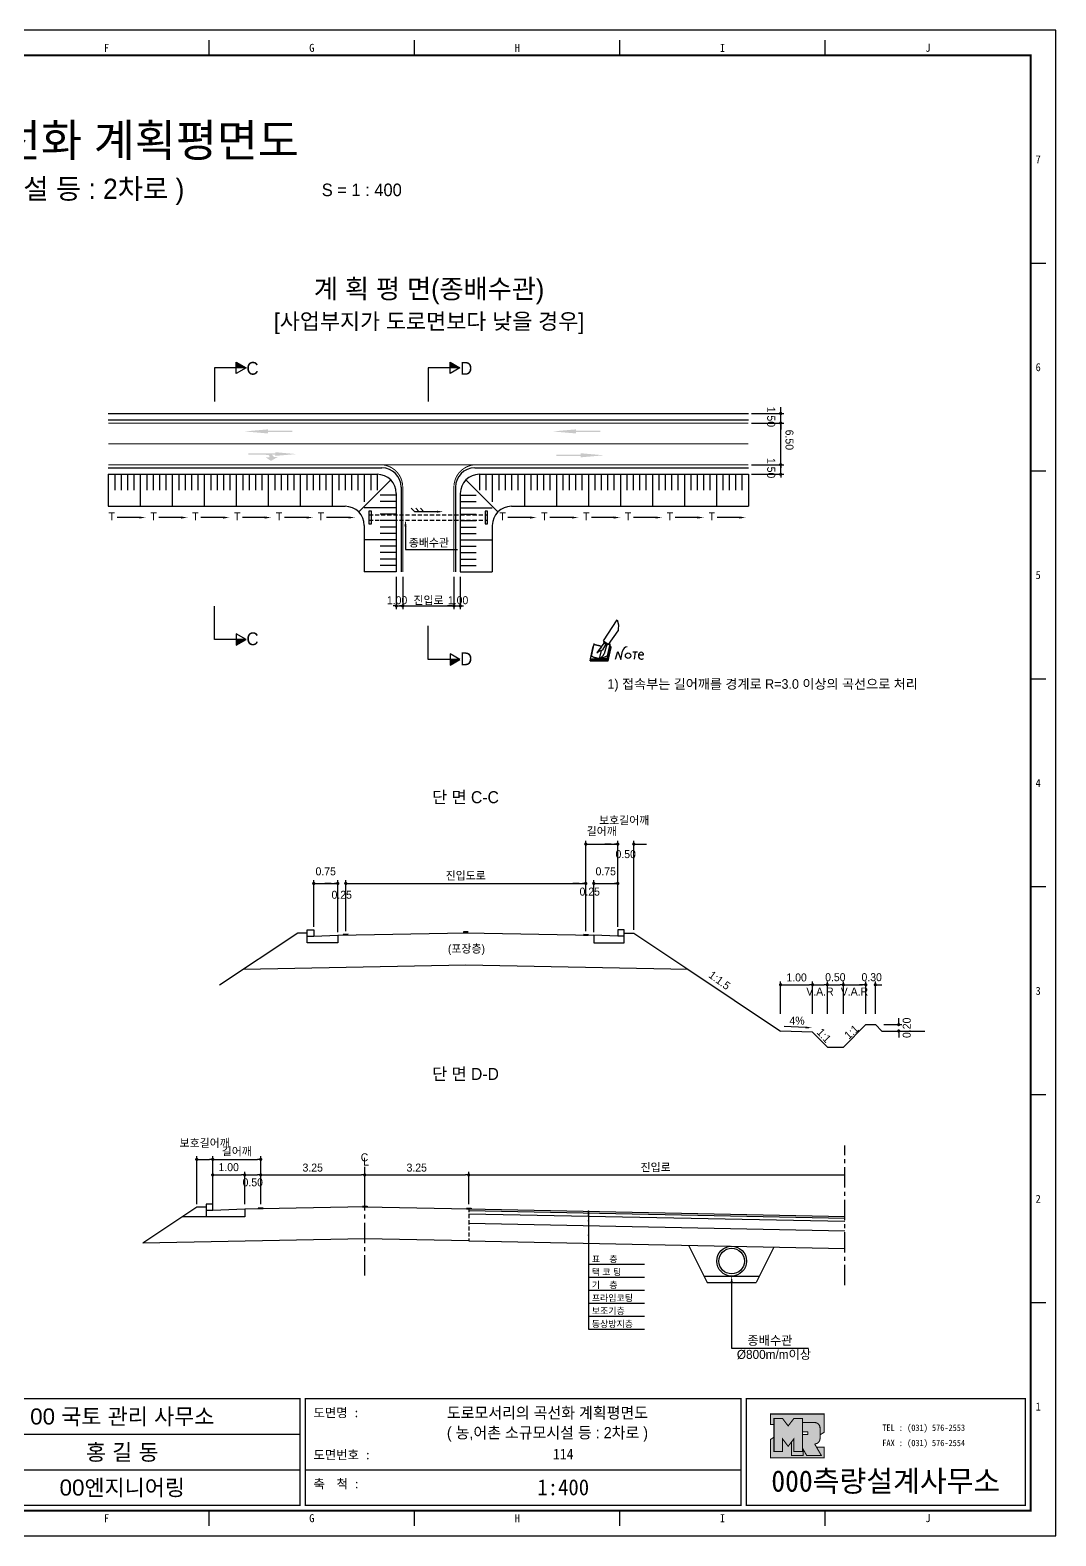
# Model space of a CAD drawing. Header units: millimetres. Extents: x 476 to 809, y -5 to 230.
# Drawn here: x 648.6 to 808.9, y -5.3 to 229.9 of the extents above; entities that cross this region are included whole.
import ezdxf
from ezdxf.enums import TextEntityAlignment as Align

# ---------------------------------------------------------------- set-up
doc = ezdxf.new("R2010")
doc.units = ezdxf.units.MM
doc.linetypes.add('CENTER', pattern=[50.8, 31.75, -6.35, 6.35, -6.35])
doc.linetypes.add('HIDDEN', pattern=[9.525, 6.35, -3.175])
for name, color, linetype in [('CC-GSTR-0004', 4, 'Continuous'), ('CM-LANE-0030', 30, 'Continuous'), ('CZ-DIMT-0002', 7, 'Continuous'), ('CZ-EXST-0002', 1, 'Continuous'), ('CZ-LIN1-0007', 7, 'Continuous'), ('CZ-LIN2-0003', 3, 'Continuous'), ('CZ-LIN3-0005', 5, 'Continuous'), ('CZ-LINE-0001', 7, 'Continuous'), ('CZ-TEXT-BOX0', 7, 'Continuous'), ('TITLE', 7, 'Continuous')]:
    doc.layers.add(name, color=color, linetype=linetype)
doc.styles.add('견고딕', font='arial.ttf')
doc.styles.add('돋움', font='')
doc.styles.add('돋음체', font='')
doc.styles.get('돋움').set_extended_font_data('Dotum')
doc.styles.get('돋음체').set_extended_font_data('DotumChe')

# ---------------------------------------------------------------- blocks, each defined once
blk = doc.blocks.new('note')
for p, q in [((0.85, 3.5), (3.53, 7.57)), ((3.53, 7.57), (3.8, 6.64)), ((3.8, 6.64), (3.69, 5.72)), ((1, 3.1), (0.75, 2.77)), ((0.85, 3.5), (1.8, 2.79)), ((1, 3.4), (0.85, 3.21)), ((0.85, 3.21), (1.52, 2.71)), ((1.8, 2.79), (3.74, 5.46)), ((3.69, 5.72), (3.74, 5.46)), ((-1.24, 2.36), (-1.77, 0)), ((-1.77, 0), (1.77, 0)), ((-1.77, 0), (-1.77, -0.3)), ((-1.53, 0.52), (-1.55, 0.54)), ((-1.01, 2.9), (-1.53, 0.52)), ((-1.48, 0.48), (-1.53, 0.52)), ((-1.43, 0.44), (-1.48, 0.48)), ((-1.38, 0.41), (-1.43, 0.44)), ((-1.33, 0.4), (-1.38, 0.41)), ((-1.27, 0.37), (-1.33, 0.4)), ((-1.22, 0.35), (-1.27, 0.37)), ((-1.13, 2.36), (-1.24, 2.36)), ((-1.17, 0.33), (-1.22, 0.35)), ((-1.12, 0.32), (-1.17, 0.33)), ((-1.02, 0.25), (-1.12, 0.32)), ((-0.97, 0.22), (-1.02, 0.25)), ((-1, 2.9), (-1.01, 2.9)), ((-0.98, 2.85), (-1, 2.9)), ((-0.95, 2.8), (-0.98, 2.85)), ((-0.93, 0.21), (-0.97, 0.22)), ((-0.9, 2.75), (-0.95, 2.8)), ((-0.88, 0.19), (-0.93, 0.21)), ((-0.85, 2.72), (-0.9, 2.75)), ((-0.8, 0.18), (-0.88, 0.19)), ((-0.79, 2.69), (-0.85, 2.72)), ((-0.75, 0.17), (-0.8, 0.18)), ((-0.74, 2.68), (-0.79, 2.69)), ((-0.7, 0.16), (-0.75, 0.17)), ((-0.69, 2.65), (-0.74, 2.68)), ((-0.64, 0.15), (-0.7, 0.16)), ((-0.64, 2.65), (-0.69, 2.65)), ((-0.59, 2.63), (-0.64, 2.65)), ((-0.58, 0.14), (-0.64, 0.15)), ((-0.54, 2.62), (-0.59, 2.63)), ((-0.53, 0.13), (-0.58, 0.14)), ((-0.48, 2.61), (-0.54, 2.62)), ((-0.48, 0.12), (-0.53, 0.13)), ((-0.43, 2.61), (-0.48, 2.61)), ((-0.43, 0.11), (-0.48, 0.12)), ((0.75, 2.77), (-0.46, 1.16)), ((0.37, 2.24), (-0.46, 1.16)), ((-0.46, 1.16), (-0.08, 1.47)), ((-0.38, 2.59), (-0.43, 2.61)), ((-0.38, 0.08), (-0.43, 0.11)), ((-0.33, 2.59), (-0.38, 2.59)), ((-0.29, 0.06), (-0.38, 0.08)), ((-0.27, 2.58), (-0.33, 2.59)), ((-0.23, 0.05), (-0.29, 0.06)), ((-0.22, 2.57), (-0.27, 2.58)), ((-0.16, 0.04), (-0.23, 0.05)), ((-0.17, 2.56), (-0.22, 2.57)), ((-0.12, 2.55), (-0.17, 2.56)), ((-0.11, 0.03), (-0.16, 0.04)), ((-0.07, 2.53), (-0.12, 2.55)), ((-0.04, 0.02), (-0.11, 0.03)), ((-0.08, 1.47), (0.72, 1.75)), ((-0.01, 2.51), (-0.07, 2.53)), ((-0.05, -0.3), (-0.05, 0)), ((0, 0), (-0.04, 0.02)), ((0.04, 2.5), (-0.01, 2.51)), ((0.37, 1.63), (0, 0)), ((0, 0), (1.6, 0.53)), ((0, 0), (1.65, 0.18)), ((0, 0.01), (0.06, 0.04)), ((0, -0.3), (0, 0)), ((0.09, 2.48), (0.04, 2.5)), ((0.05, -0.3), (0.05, 0)), ((0.06, 0.04), (0.11, 0.07)), ((0.14, 2.48), (0.09, 2.48)), ((0.11, 0.07), (0.16, 0.09)), ((0.2, 2.47), (0.14, 2.48)), ((0.16, 0.09), (0.21, 0.12)), ((0.26, 2.43), (0.18, 2.46)), ((0.21, 0.12), (0.27, 0.14)), ((0.34, 2.4), (0.26, 2.43)), ((0.27, 0.14), (0.36, 0.19)), ((0.45, 2.37), (0.34, 2.4)), ((0.36, 0.19), (0.41, 0.22)), ((0.41, 0.22), (0.46, 0.27)), ((0.46, 0.27), (0.51, 0.3)), ((0.51, 0.3), (0.56, 0.34)), ((0.56, 0.34), (0.6, 0.4)), ((0.6, 0.4), (0.64, 0.45)), ((0.64, 0.45), (0.67, 0.51)), ((0.67, 0.51), (0.74, 0.58)), ((0.72, 1.75), (1.16, 2.53)), ((0.74, 0.58), (0.79, 0.63)), ((0.79, 0.63), (0.83, 0.68)), ((0.83, 0.68), (0.86, 0.73)), ((0.86, 0.73), (0.89, 0.79)), ((0.89, 0.84), (0.92, 0.89)), ((0.89, 0.79), (0.89, 0.84)), ((0.92, 0.89), (0.96, 0.95)), ((0.96, 0.95), (1.01, 0.97)), ((1.47, 2.74), (1.01, 0.97)), ((1.16, 2.53), (1.37, 2.82)), ((2.13, 2.84), (1.44, 2.63)), ((1.52, 2.71), (1.66, 2.9)), ((1.6, 0.53), (2.13, 2.84)), ((1.65, 0.18), (2.19, 2.48)), ((1.77, 0), (2.3, 2.36)), ((1.77, -0.3), (2.3, 2.07)), ((1.77, -0.38), (2.3, 1.99)), ((1.77, -0.44), (2.3, 1.93)), ((1.77, 0), (1.77, -0.3)), ((2.19, 2.48), (2.04, 2.47)), ((2.3, 2.36), (2.16, 2.36)), ((2.3, 2.36), (2.3, 2.07)), ((3.21, -0.08), (3.68, 1.4)), ((3.68, 1.4), (4.26, -0.14)), ((4.26, -0.14), (4.56, 1.44)), ((6.55, 1.34), (7.46, 1.34)), ((7.01, 1.34), (6.87, -0.11)), ((7.71, 0.77), (7.71, 0.55)), ((7.71, 0.77), (8.67, 0.77)), ((-1.77, -0.3), (1.77, -0.3)), ((-1.77, -0.43), (-1.77, -0.3)), ((-1.77, -0.37), (1.77, -0.37)), ((-1.77, -0.43), (1.77, -0.43))]:
    blk.add_line(p, q)
for centre, major_axis, start_param, end_param in [((0.4, 2.31), (0.0702, 0.0702), 3.283946, 6.425539), ((5.68, 1.23), (-0.806, 0.806), -0.591174, 0.597824), ((5.66, 0.58), (-0.378, 0.378), 3.926991, 10.210176), ((8.3, 0.49), (0.422, 0.422), 2.265602, 4.634911), ((8.19, 0.77), (-0.342, 0.342), 3.926991, 7.068583)]:
    blk.add_ellipse(centre, major_axis=major_axis, ratio=1, start_param=start_param, end_param=end_param)
blk = doc.blocks.new('_Dot')
at = {"color": 0, "linetype": 'ByBlock', "lineweight": -2}
blk.add_line((-0.5, 0), (-1, 0), dxfattribs=at)
at = {"color": 0, "linetype": 'ByBlock', "const_width": 0.5}
blk.add_lwpolyline([(-0.25, 0, 1), (0.25, 0, 1)], format="xyb", close=True, dxfattribs=at)

msp = doc.modelspace()

# ---------------------------------------------------------------- hatches: boundary and pattern name
at = {"layer": 'CM-LANE-0030'}
for points in [[(716.3, 88.89), (716.3, 89.01), (717.05, 89.01), (717.05, 88.89)], [(701.27, 46.07), (701.27, 46.19), (700.52, 46.19), (700.52, 46.07)]]:
    msp.add_hatch(color=256, dxfattribs=at).paths.add_polyline_path(points)
at = {"layer": 'CZ-LIN1-0007'}
for points in [[(685.77, 167.54), (685.77, 167.33), (689.59, 167.33), (689.59, 167.12), (685.77, 167.11), (685.77, 166.9), (682.12, 167.22)], [(733.9, 167.54), (733.9, 167.33), (737.72, 167.33), (737.72, 167.12), (733.9, 167.11), (733.9, 166.9), (730.25, 167.22)], [(685.81, 163.8, -0.267976), (686.71, 163.2), (687.27, 163.2), (686.24, 162.62), (685.4, 163.19), (686.01, 163.19, 0.504994), (685.74, 163.56), (682.69, 163.58), (682.69, 163.82)], [(686.94, 163.97), (686.94, 163.78), (683.51, 163.78), (683.51, 163.59), (686.94, 163.59), (686.94, 163.4), (690.21, 163.68)], [(734.63, 163.81), (734.63, 163.6), (730.81, 163.6), (730.81, 163.38), (734.63, 163.38), (734.63, 163.17), (738.28, 163.49)], [(697.55, 88.51), (697.55, 88.63), (698.3, 88.65), (698.3, 88.52)], [(735.8, 88.51), (735.8, 88.63), (735.05, 88.65), (735.05, 88.52)], [(684.27, 45.74), (684.27, 45.86), (685.02, 45.88), (685.02, 45.75)], [(717.52, 45.74), (717.52, 45.86), (716.77, 45.88), (716.77, 45.75)]]:
    msp.add_hatch(color=256, dxfattribs=at).paths.add_polyline_path(points)
at = {"layer": 'CZ-LINE-0001'}
for points in [[(680.83, 178.03), (680.83, 177.15), (682.36, 177.15)], [(714.22, 178.03), (714.22, 177.15), (715.75, 177.15)], [(682.36, 134.71), (680.83, 134.71), (680.83, 133.83)], [(715.75, 131.59), (714.22, 131.59), (714.22, 130.71)]]:
    msp.add_hatch(color=256, dxfattribs=at).paths.add_polyline_path(points)
at = {"layer": 'TITLE', "ltscale": 150}
h = msp.add_hatch(color=8, dxfattribs=at)
edge = h.paths.add_edge_path()
edge.add_line((772.66, 13.7), (764.28, 13.7))
edge.add_line((764.28, 13.7), (764.28, 12.06))
edge.add_line((764.28, 12.06), (764.84, 12.06))
edge.add_line((764.84, 12.06), (764.84, 12.99))
edge.add_line((764.84, 12.99), (766.17, 12.99))
edge.add_line((766.17, 12.99), (767.05, 11.84))
edge.add_line((767.05, 11.84), (767.94, 12.99))
edge.add_line((767.94, 12.99), (769.27, 12.99))
edge.add_line((769.27, 12.99), (769.27, 12.36))
edge.add_line((769.27, 12.36), (771.19, 12.36))
edge.add_arc((771.19, 11.52), 0.839, 0, 90, ccw=False)
edge.add_line((772.03, 11.52), (772.03, 10.44))
edge.add_line((772.03, 10.44), (772.66, 10.84))
edge.add_line((772.66, 10.84), (772.66, 13.7))
h.paths.add_polyline_path([(767.59, 9.36), (767.05, 8.66), (766.17, 9.81), (766.17, 7.83), (764.84, 7.83), (764.84, 10.07), (764.28, 9.72), (764.28, 6.87), (772.66, 6.87), (772.66, 8.5), (771.49, 8.5), (772.24, 7.2), (769.96, 7.2), (769.41, 8.16), (769.41, 7.2), (767.59, 7.2)])
msp.add_hatch(color=5, dxfattribs=at).paths.add_polyline_path([(769.27, 12.99), (767.94, 12.99), (767.05, 11.84), (766.17, 12.99), (764.84, 12.99), (764.84, 7.83), (766.17, 7.83), (766.17, 9.81), (767.05, 8.66), (767.94, 9.81), (767.94, 7.83), (769.27, 7.83)])
h = msp.add_hatch(color=161, dxfattribs=at)
edge = h.paths.add_edge_path()
edge.add_arc((771.19, 11.52), 0.839, 360, 450)
edge.add_line((771.19, 12.36), (769.27, 12.36))
edge.add_line((769.27, 12.36), (769.27, 10.9))
edge.add_line((769.27, 10.9), (770.05, 10.9))
edge.add_arc((770.05, 10.81), 0.0887, 0, 90, ccw=False)
edge.add_line((770.14, 10.81), (770.14, 10.57))
edge.add_arc((770.05, 10.57), 0.0887, 270, 360, ccw=False)
edge.add_line((770.05, 10.48), (769.27, 10.48))
edge.add_line((769.27, 10.48), (769.27, 7.83))
edge.add_line((769.27, 7.83), (767.94, 7.83))
edge.add_line((767.94, 7.83), (767.94, 9.81))
edge.add_line((767.94, 9.81), (767.59, 9.36))
edge.add_line((767.59, 9.36), (767.59, 7.2))
edge.add_line((767.59, 7.2), (769.41, 7.2))
edge.add_line((769.41, 7.2), (769.41, 8.16))
edge.add_line((769.41, 8.16), (769.96, 7.2))
edge.add_line((769.96, 7.2), (772.24, 7.2))
edge.add_line((772.24, 7.2), (771.19, 9.03))
edge.add_arc((771.19, 9.86), 0.839, 270, 360)
edge.add_line((772.03, 9.86), (772.03, 11.52))

# ---------------------------------------------------------------- linework, layer by layer
at = {"color": 0, "linetype": 'ByBlock', "lineweight": -2}
for p, q in [((765.88, 170.27), (765.88, 170.52)), ((765.88, 168.27), (765.88, 168.02)), ((765.88, 161.77), (765.88, 161.52)), ((765.88, 160.27), (765.88, 160.02)), ((705.58, 139.96), (705.33, 139.96)), ((706.58, 139.96), (706.33, 139.96)), ((714.58, 139.96), (714.33, 139.96)), ((716.08, 139.96), (716.33, 139.96)), ((735.67, 102.74), (735.92, 102.74)), ((740.17, 102.74), (739.92, 102.74)), ((740.17, 102.74), (739.92, 102.74)), ((743.17, 102.74), (743.42, 102.74)), ((693.17, 96.59), (693.42, 96.59)), ((696.42, 96.59), (696.17, 96.59)), ((696.42, 96.59), (696.17, 96.59)), ((698.17, 96.59), (698.42, 96.59)), ((698.17, 96.59), (698.42, 96.59)), ((735.17, 96.59), (734.92, 96.59)), ((735.17, 96.59), (734.92, 96.59)), ((736.92, 96.59), (737.17, 96.59)), ((736.92, 96.59), (737.17, 96.59)), ((740.17, 96.59), (739.92, 96.59)), ((717.39, 51.05), (717.64, 51.05))]:
    msp.add_line(p, q, dxfattribs=at)
at = {"color": 0, "linetype": 'ByBlock', "const_width": 0.25}
for points in [[(765.88, 170.15, 1), (765.88, 169.9, 1)], [(765.88, 168.4, 1), (765.88, 168.65, 1)], [(765.88, 161.9, 1), (765.88, 162.15, 1)], [(765.88, 160.4, 1), (765.88, 160.65, 1)], [(705.71, 139.96, 1), (705.96, 139.96, 1)], [(706.71, 139.96, 1), (706.96, 139.96, 1)], [(714.71, 139.96, 1), (714.96, 139.96, 1)], [(715.96, 139.96, 1), (715.71, 139.96, 1)], [(735.55, 102.74, 1), (735.3, 102.74, 1)], [(740.3, 102.74, 1), (740.55, 102.74, 1)], [(740.3, 102.74, 1), (740.55, 102.74, 1)], [(743.05, 102.74, 1), (742.8, 102.74, 1)], [(693.05, 96.59, 1), (692.8, 96.59, 1)], [(696.55, 96.59, 1), (696.8, 96.59, 1)], [(696.55, 96.59, 1), (696.8, 96.59, 1)], [(698.05, 96.59, 1), (697.8, 96.59, 1)], [(698.05, 96.59, 1), (697.8, 96.59, 1)], [(735.3, 96.59, 1), (735.55, 96.59, 1)], [(735.3, 96.59, 1), (735.55, 96.59, 1)], [(736.8, 96.59, 1), (736.55, 96.59, 1)], [(736.8, 96.59, 1), (736.55, 96.59, 1)], [(740.3, 96.59, 1), (740.55, 96.59, 1)], [(717.27, 51.05, 1), (717.02, 51.05, 1)]]:
    msp.add_lwpolyline(points, format="xyb", close=True, dxfattribs=at)
at = {"layer": 'CC-GSTR-0004'}
for p, q in [((660.83, 161.52), (703.58, 161.52)), ((660.83, 160.52), (702.83, 160.52)), ((703.33, 161.52), (703.33, 161.52)), ((718.08, 161.52), (760.83, 161.52)), ((718.33, 161.52), (718.33, 161.52)), ((718.83, 160.52), (760.83, 160.52)), ((706.58, 158.52), (706.58, 145.28)), ((715.08, 158.52), (715.08, 145.28)), ((705.83, 157.52), (705.83, 145.28)), ((715.83, 157.52), (715.83, 145.28))]:
    msp.add_line(p, q, dxfattribs=at)
for points in [[(660.83, 170.02), (760.83, 170.02)], [(660.83, 169.02), (760.83, 169.02)]]:
    msp.add_lwpolyline(points, dxfattribs=at)
for centre, start, end in [((702.83, 157.52), 360, 90), ((703.58, 158.52), 360, 90), ((718.08, 158.52), 90, 180), ((718.83, 157.52), 90, 180)]:
    msp.add_arc(centre, 3, start, end, dxfattribs=at)
at = {"layer": 'CM-LANE-0030'}
for p, q in [((717.05, 89.01), (716.3, 89.01)), ((716.3, 89.01), (716.3, 88.89)), ((717.05, 88.89), (716.3, 88.89)), ((700.52, 46.19), (701.27, 46.19)), ((700.52, 46.07), (701.27, 46.07)), ((701.27, 46.19), (701.27, 46.07))]:
    msp.add_line(p, q, dxfattribs=at)
at = {"layer": 'CM-LANE-0030', "const_width": 0.15}
msp.add_lwpolyline([(660.83, 165.27), (760.83, 165.27)], dxfattribs=at)
at = {"layer": 'CZ-EXST-0002'}
for p, q in [((660.83, 160.52), (660.83, 155.52)), ((661.83, 160.52), (661.83, 158.02)), ((662.83, 160.52), (662.83, 158.02)), ((663.83, 160.52), (663.83, 158.02)), ((664.83, 160.52), (664.83, 158.02)), ((665.83, 160.52), (665.83, 155.52)), ((666.83, 160.52), (666.83, 158.02)), ((667.83, 160.52), (667.83, 158.02)), ((668.83, 160.52), (668.83, 158.02)), ((669.83, 160.52), (669.83, 158.02)), ((670.83, 160.52), (670.83, 155.52)), ((671.83, 160.52), (671.83, 158.02)), ((672.83, 160.52), (672.83, 158.02)), ((673.83, 160.52), (673.83, 158.02)), ((674.83, 160.52), (674.83, 158.02)), ((675.83, 160.52), (675.83, 155.52)), ((676.83, 160.52), (676.83, 158.02)), ((677.83, 160.52), (677.83, 158.02)), ((678.83, 160.52), (678.83, 158.02)), ((679.83, 160.52), (679.83, 158.02)), ((680.83, 160.52), (680.83, 155.52)), ((681.83, 160.52), (681.83, 158.02)), ((682.83, 160.52), (682.83, 158.02)), ((683.83, 160.52), (683.83, 158.02)), ((684.83, 160.52), (684.83, 158.02)), ((685.83, 160.52), (685.83, 155.52)), ((686.83, 160.52), (686.83, 158.02)), ((687.83, 160.52), (687.83, 158.02)), ((688.83, 160.52), (688.83, 158.02)), ((689.83, 160.52), (689.83, 158.02)), ((690.83, 160.52), (690.83, 155.52)), ((691.83, 160.52), (691.83, 158.02)), ((692.83, 160.52), (692.83, 158.02)), ((693.83, 160.52), (693.83, 158.02)), ((694.83, 160.52), (694.83, 158.02)), ((695.83, 160.52), (695.83, 155.52)), ((696.83, 160.52), (696.83, 158.02)), ((697.83, 160.52), (697.83, 158.02)), ((698.83, 160.52), (698.83, 158.02)), ((699.83, 160.52), (699.83, 158.02)), ((700.83, 160.52), (700.83, 156.2)), ((701.83, 160.52), (701.83, 158.02)), ((702.83, 160.52), (702.83, 158.02)), ((718.83, 160.52), (718.83, 158.02)), ((719.83, 160.52), (719.83, 158.02)), ((720.83, 160.52), (720.83, 156.2)), ((721.83, 160.52), (721.83, 158.02)), ((722.83, 160.52), (722.83, 158.02)), ((723.83, 160.52), (723.83, 158.02)), ((724.83, 160.52), (724.83, 158.02)), ((725.83, 160.52), (725.83, 155.52)), ((726.83, 160.52), (726.83, 158.02)), ((727.83, 160.52), (727.83, 158.02)), ((728.83, 160.52), (728.83, 158.02)), ((729.83, 160.52), (729.83, 158.02)), ((730.83, 160.52), (730.83, 155.52)), ((731.83, 160.52), (731.83, 158.02)), ((732.83, 160.52), (732.83, 158.02)), ((733.83, 160.52), (733.83, 158.02)), ((734.83, 160.52), (734.83, 158.02)), ((735.83, 160.52), (735.83, 155.52)), ((736.83, 160.52), (736.83, 158.02)), ((737.83, 160.52), (737.83, 158.02)), ((738.83, 160.52), (738.83, 158.02)), ((739.83, 160.52), (739.83, 158.02)), ((740.83, 160.52), (740.83, 155.52)), ((741.83, 160.52), (741.83, 158.02)), ((742.83, 160.52), (742.83, 158.02)), ((743.83, 160.52), (743.83, 158.02)), ((744.83, 160.52), (744.83, 158.02)), ((745.83, 160.52), (745.83, 155.52)), ((746.83, 160.52), (746.83, 158.02)), ((747.83, 160.52), (747.83, 158.02)), ((748.83, 160.52), (748.83, 158.02)), ((749.83, 160.52), (749.83, 158.02)), ((750.83, 160.52), (750.83, 155.52)), ((751.83, 160.52), (751.83, 158.02)), ((752.83, 160.52), (752.83, 158.02)), ((753.83, 160.52), (753.83, 158.02)), ((754.83, 160.52), (754.83, 158.02)), ((755.83, 160.52), (755.83, 155.52)), ((756.83, 160.52), (756.83, 158.02)), ((757.83, 160.52), (757.83, 158.02)), ((758.83, 160.52), (758.83, 158.02)), ((759.83, 160.52), (759.83, 158.02)), ((760.83, 160.52), (760.83, 155.52)), ((704.95, 159.64), (699.95, 154.64)), ((716.71, 159.64), (721.71, 154.64)), ((705.83, 155.28), (700.83, 155.28)), ((705.83, 157.28), (703.33, 157.28)), ((705.83, 156.28), (703.33, 156.28)), ((715.83, 157.28), (718.33, 157.28)), ((715.83, 156.28), (718.33, 156.28)), ((715.83, 155.28), (720.83, 155.28)), ((723.83, 155.52), (760.83, 155.52)), ((705.83, 154.28), (703.33, 154.28)), ((705.83, 153.28), (703.33, 153.28)), ((715.83, 154.28), (718.33, 154.28)), ((715.83, 153.28), (718.33, 153.28)), ((700.83, 152.52), (700.83, 145.28)), ((705.83, 152.28), (703.33, 152.28)), ((705.83, 151.28), (703.33, 151.28)), ((715.83, 152.28), (718.33, 152.28)), ((715.83, 151.28), (718.33, 151.28)), ((720.83, 152.52), (720.83, 145.28)), ((705.83, 150.28), (700.83, 150.28)), ((705.83, 149.28), (703.33, 149.28)), ((705.83, 148.28), (703.33, 148.28)), ((715.83, 150.28), (720.83, 150.28)), ((715.83, 149.28), (718.33, 149.28)), ((715.83, 148.28), (718.33, 148.28)), ((705.83, 147.28), (703.33, 147.28)), ((705.83, 146.28), (703.33, 146.28)), ((715.83, 147.28), (718.33, 147.28)), ((715.83, 146.28), (718.33, 146.28)), ((705.83, 145.28), (700.83, 145.28)), ((715.83, 145.28), (720.83, 145.28)), ((690.42, 88.84), (678.22, 80.7)), ((691.92, 88.84), (690.42, 88.84)), ((741.42, 88.84), (742.92, 88.84)), ((742.92, 88.84), (751.39, 83.19)), ((674.64, 45.99), (666.22, 40.38)), ((676.14, 45.99), (674.64, 45.99)), ((677.14, 46.49), (676.14, 46.49)), ((676.14, 46.49), (676.14, 44.49)), ((677.14, 45.49), (676.14, 45.49)), ((677.14, 45.49), (677.14, 46.49)), ((682.14, 45.69), (677.14, 45.49)), ((700.89, 46.07), (682.14, 45.69)), ((682.14, 45.69), (682.14, 44.49)), ((700.89, 46.07), (717.14, 45.74)), ((676.14, 44.49), (672.39, 44.49)), ((682.14, 44.49), (676.14, 44.49)), ((700.89, 41.07), (666.22, 40.38)), ((717.14, 40.74), (700.89, 41.07))]:
    msp.add_line(p, q, dxfattribs=at)
for points in [[(660.83, 155.52), (697.83, 155.52)], [(691.92, 88.34), (692.92, 88.34), (696.67, 88.49), (696.67, 87.34), (691.92, 87.34), (691.92, 89.34), (692.92, 89.34), (692.92, 88.34)], [(696.67, 88.49), (716.67, 88.89), (736.67, 88.49)], [(741.42, 88.34), (740.42, 88.34), (736.67, 88.49), (736.67, 87.34), (741.42, 87.34), (741.42, 89.34), (740.42, 89.34), (740.42, 88.34)], [(681.95, 83.19), (716.67, 83.89), (751.39, 83.19)]]:
    msp.add_lwpolyline(points, dxfattribs=at)
for centre, start, end in [((697.83, 152.52), 360, 90), ((723.83, 152.52), 90, 180)]:
    msp.add_arc(centre, 3, start, end, dxfattribs=at)
at = {"layer": 'CZ-LIN1-0007'}
for p, q in [((698.3, 88.65), (697.55, 88.63)), ((697.55, 88.63), (697.55, 88.51)), ((698.3, 88.52), (697.55, 88.51)), ((735.05, 88.65), (735.8, 88.63)), ((735.05, 88.52), (735.8, 88.51)), ((735.8, 88.63), (735.8, 88.51)), ((685.02, 45.88), (684.27, 45.86)), ((684.27, 45.86), (684.27, 45.74)), ((685.02, 45.75), (684.27, 45.74)), ((716.77, 45.88), (717.52, 45.86)), ((716.77, 45.75), (717.52, 45.74)), ((717.52, 45.86), (717.52, 45.74))]:
    msp.add_line(p, q, dxfattribs=at)
at = {"layer": 'CZ-LIN1-0007', "const_width": 0.15}
msp.add_lwpolyline([(660.83, 168.52), (760.83, 168.52)], dxfattribs=at)
for points in [[(660.83, 162.02), (703.33, 162.02, -0.414214), (706.83, 158.52), (706.83, 145.28)], [(714.83, 145.28), (714.83, 158.52, -0.414214), (718.33, 162.02), (760.83, 162.02)]]:
    msp.add_lwpolyline(points, format="xyb", dxfattribs=at)
at = {"layer": 'CZ-LIN1-0007', "linetype": 'HIDDEN', "ltscale": 0.5, "const_width": 0.15}
msp.add_lwpolyline([(703.33, 162.02), (718.33, 162.02)], dxfattribs=at)
at = {"layer": 'CZ-LIN2-0003'}
for p, q in [((751.39, 83.19), (765.87, 73.54)), ((770.87, 73.34), (765.87, 73.54)), ((773.17, 71.04), (770.87, 73.34)), ((779.17, 74.54), (775.67, 71.04)), ((779.17, 74.54), (780.67, 74.54)), ((781.67, 73.54), (780.67, 74.54)), ((781.67, 73.54), (788.38, 73.54)), ((773.17, 71.04), (775.67, 71.04)), ((717.14, 45.74), (775.89, 44.57)), ((717.14, 45.49), (775.89, 44.32)), ((717.14, 44.99), (775.89, 43.82)), ((717.14, 43.49), (775.89, 42.32)), ((717.14, 40.74), (775.89, 39.57))]:
    msp.add_line(p, q, dxfattribs=at)
at = {"layer": 'CZ-LIN3-0005', "linetype": 'HIDDEN', "ltscale": 0.1}
for p, q in [((701.56, 154.17), (720.1, 154.17)), ((701.56, 153.37), (720.1, 153.37))]:
    msp.add_line(p, q, dxfattribs=at)
at = {"layer": 'CZ-LIN3-0005'}
for p, q in [((708.7, 154.68), (708.17, 155.21)), ((709.42, 154.68), (708.89, 155.21)), ((710.15, 154.68), (709.62, 155.21)), ((751.5, 40.06), (754.39, 34.26)), ((764.82, 39.79), (762.05, 34.26)), ((753.89, 35.26), (762.55, 35.26)), ((754.39, 34.26), (762.05, 34.26))]:
    msp.add_line(p, q, dxfattribs=at)
for points in [[(701.56, 154.77), (701.56, 152.77), (701.96, 152.77), (701.96, 154.77)], [(719.7, 154.77), (719.7, 152.77), (720.1, 152.77), (720.1, 154.77)]]:
    msp.add_lwpolyline(points, close=True, dxfattribs=at)
msp.add_lwpolyline([(712.16, 154.68), (708.7, 154.68)], dxfattribs=at)
for radius in [2.33, 2]:
    msp.add_circle((758.22, 37.59), radius, dxfattribs=at)
msp.add_solid([(712.16, 154.84), (713.16, 154.68), (712.16, 154.51)], dxfattribs=at)
at = {"layer": 'CZ-LINE-0001'}
for p, q in [((682.36, 177.15), (677.44, 177.15)), ((677.44, 177.15), (677.44, 171.92)), ((680.83, 176.27), (680.83, 178.03)), ((680.83, 178.03), (682.36, 177.15)), ((682.36, 177.15), (680.83, 176.27)), ((715.75, 177.15), (710.83, 177.15)), ((710.83, 177.15), (710.83, 171.92)), ((714.22, 176.27), (714.22, 178.03)), ((714.22, 178.03), (715.75, 177.15)), ((715.75, 177.15), (714.22, 176.27)), ((761.33, 170.02), (766.38, 170.02)), ((765.88, 160.52), (765.88, 171.02)), ((761.33, 168.52), (766.38, 168.52)), ((765.88, 168.02), (765.88, 167.52)), ((761.33, 162.02), (766.38, 162.02)), ((761.33, 160.52), (766.38, 160.52)), ((705.83, 144.51), (705.83, 139.46)), ((706.83, 144.51), (706.83, 139.46)), ((714.83, 144.51), (714.83, 139.46)), ((715.83, 144.51), (715.83, 139.46)), ((677.44, 134.71), (677.44, 139.94)), ((705.83, 139.96), (715.83, 139.96)), ((714.33, 139.96), (713.83, 139.96)), ((710.83, 131.59), (710.83, 136.82)), ((682.36, 134.71), (677.44, 134.71)), ((682.36, 134.71), (680.83, 135.59)), ((680.83, 135.59), (680.83, 133.83)), ((680.83, 133.83), (682.36, 134.71)), ((715.75, 131.59), (714.22, 132.47)), ((714.22, 132.47), (714.22, 130.71)), ((715.75, 131.59), (710.83, 131.59)), ((714.22, 130.71), (715.75, 131.59)), ((735.42, 97.09), (735.42, 103.24)), ((735.42, 102.74), (740.42, 102.74)), ((739.42, 102.74), (738.42, 102.74)), ((740.42, 97.09), (740.42, 103.24)), ((740.42, 97.09), (740.42, 103.24)), ((742.92, 89.34), (742.92, 103.24)), ((742.92, 102.74), (744.92, 102.74)), ((692.92, 89.84), (692.92, 97.09)), ((692.92, 96.59), (696.67, 96.59)), ((695.67, 96.59), (694.67, 96.59)), ((696.67, 88.99), (696.67, 97.09)), ((696.67, 88.99), (696.67, 97.09)), ((697.92, 89.14), (697.92, 97.09)), ((697.92, 89.14), (697.92, 97.09)), ((697.92, 96.59), (699.92, 96.59)), ((698.92, 96.59), (735.42, 96.59)), ((734.42, 96.59), (733.42, 96.59)), ((735.42, 89.14), (735.42, 97.09)), ((735.42, 89.14), (735.42, 97.09)), ((736.67, 88.99), (736.67, 97.09)), ((736.67, 88.99), (736.67, 97.09)), ((736.67, 96.59), (738.67, 96.59)), ((737.67, 96.59), (740.42, 96.59)), ((740.42, 89.84), (740.42, 97.09)), ((765.87, 76.21), (765.87, 81.26)), ((766.37, 80.76), (770.37, 80.76)), ((770.87, 76.21), (770.87, 81.26)), ((770.87, 76.21), (770.87, 81.26)), ((771.37, 80.76), (772.67, 80.76)), ((773.17, 76.21), (773.17, 81.26)), ((773.17, 76.21), (773.17, 81.26)), ((773.67, 80.76), (775.17, 80.76)), ((775.67, 76.21), (775.67, 81.26)), ((775.67, 76.21), (775.67, 81.26)), ((776.17, 80.76), (778.67, 80.76)), ((778.67, 80.76), (778.17, 80.76)), ((779.17, 76.21), (779.17, 81.26)), ((779.17, 76.21), (779.17, 81.26)), ((780.67, 76.21), (780.67, 81.26)), ((781.17, 80.76), (781.67, 80.76)), ((784.32, 75.04), (784.32, 75.54)), ((769.76, 74.08), (766.41, 74.22)), ((782.02, 74.54), (784.82, 74.54)), ((782.02, 73.54), (784.82, 73.54)), ((784.32, 73.04), (784.32, 72.54)), ((674.64, 46.49), (674.64, 53.98)), ((675.14, 53.48), (676.64, 53.48)), ((677.14, 51.55), (677.14, 53.98)), ((677.14, 51.55), (677.14, 53.98)), ((677.64, 53.48), (684.15, 53.48)), ((684.65, 51.55), (684.65, 53.98)), ((677.14, 46.49), (677.14, 51.55)), ((677.64, 51.05), (681.64, 51.05)), ((682.14, 46.49), (682.14, 51.55)), ((682.14, 46.49), (682.14, 51.55)), ((682.64, 51.05), (684.15, 51.05)), ((684.65, 46.49), (684.65, 51.55)), ((684.65, 46.49), (684.65, 51.55)), ((685.15, 51.05), (700.39, 51.05)), ((700.89, 46.49), (700.89, 51.55)), ((700.89, 46.49), (700.89, 51.55)), ((701.39, 51.05), (716.64, 51.05)), ((717.14, 46.49), (717.14, 51.55)), ((717.14, 46.49), (717.14, 51.55)), ((717.64, 51.05), (775.89, 51.05)), ((735.85, 45.43), (735.85, 26.96)), ((735.85, 37.09), (744.59, 37.09)), ((735.85, 35.06), (744.59, 35.06)), ((735.85, 33.04), (744.59, 33.04)), ((735.85, 31.01), (744.59, 31.01)), ((735.85, 28.99), (744.59, 28.99)), ((735.85, 26.96), (744.59, 26.96))]:
    msp.add_line(p, q, dxfattribs=at)
at = {"layer": 'CZ-LINE-0001', "linetype": 'CENTER', "ltscale": 0.1}
for p, q in [((775.89, 33.83), (775.89, 55.65)), ((700.89, 35.33), (700.89, 52.34))]:
    msp.add_line(p, q, dxfattribs=at)
at = {"layer": 'CZ-LINE-0001', "linetype": 'HIDDEN', "ltscale": 0.1}
msp.add_line((717.14, 45.87), (717.14, 40.74), dxfattribs=at)
at = {"layer": 'CZ-LINE-0001', "color": 5}
for points in [[(665.67, 153.77), (662.21, 153.77)], [(672.21, 153.77), (668.75, 153.77)], [(678.75, 153.77), (675.28, 153.77)], [(685.28, 153.77), (681.82, 153.77)], [(691.82, 153.77), (688.36, 153.77)], [(698.36, 153.77), (694.9, 153.77)], [(726.73, 153.77), (723.27, 153.77)], [(733.27, 153.77), (729.81, 153.77)], [(739.81, 153.77), (736.34, 153.77)], [(746.34, 153.77), (742.88, 153.77)], [(752.88, 153.77), (749.42, 153.77)], [(759.42, 153.77), (755.96, 153.77)]]:
    msp.add_lwpolyline(points, dxfattribs=at)
at = {"layer": 'CZ-LINE-0001'}
msp.add_lwpolyline([(707.26, 152.37), (707.26, 148.76), (715.37, 148.76)], dxfattribs=at)
at = {"layer": 'CZ-LINE-0001', "extrusion": (0, 0, -1)}
msp.add_lwpolyline([(-758.22, 34.26), (-758.22, 23.98), (-770.22, 23.98)], dxfattribs=at)
at = {"layer": 'CZ-LINE-0001', "linetype": 'ByBlock'}
for centre, start, end in [((735.85, 45.37), 0, 180), ((735.85, 45.37), 0, 180), ((735.85, 45.37), 180, 0), ((735.85, 45.37), 180, 0), ((735.85, 45.17), 0, 180), ((735.85, 45.17), 0, 180), ((735.85, 45.17), 180, 0), ((735.85, 45.17), 180, 0), ((735.85, 44.93), 0, 180), ((735.85, 44.93), 0, 180), ((735.85, 44.93), 180, 0), ((735.85, 44.93), 180, 0), ((735.84, 44.68), 0, 180), ((735.84, 44.68), 0, 180), ((735.84, 44.68), 180, 0), ((735.84, 44.68), 180, 0), ((735.84, 43.88), 0, 180), ((735.84, 43.88), 0, 180), ((735.84, 43.88), 180, 0), ((735.84, 43.88), 180, 0), ((735.84, 41.65), 0, 180), ((735.84, 41.65), 0, 180), ((735.84, 41.65), 180, 0), ((735.84, 41.65), 180, 0)]:
    msp.add_arc(centre, 0.0625, start, end, dxfattribs=at)
at = {"layer": 'CZ-LINE-0001', "color": 5}
for points in [[(665.67, 153.93), (666.67, 153.77), (665.67, 153.6)], [(672.21, 153.93), (673.21, 153.77), (672.21, 153.6)], [(678.75, 153.93), (679.75, 153.77), (678.75, 153.6)], [(685.28, 153.93), (686.28, 153.77), (685.28, 153.6)], [(691.82, 153.93), (692.82, 153.77), (691.82, 153.6)], [(698.36, 153.93), (699.36, 153.77), (698.36, 153.6)], [(726.73, 153.93), (727.73, 153.77), (726.73, 153.6)], [(733.27, 153.93), (734.27, 153.77), (733.27, 153.6)], [(739.81, 153.93), (740.81, 153.77), (739.81, 153.6)], [(746.34, 153.93), (747.34, 153.77), (746.34, 153.6)], [(752.88, 153.93), (753.88, 153.77), (752.88, 153.6)], [(759.42, 153.93), (760.42, 153.77), (759.42, 153.6)]]:
    msp.add_solid(points, dxfattribs=at)
at = {"layer": 'CZ-LINE-0001'}
for points in [[(707.09, 152.37), (707.26, 153.37), (707.43, 152.37)], [(769.77, 74.25), (770.76, 74.04), (769.76, 73.92)]]:
    msp.add_solid(points, dxfattribs=at)
at = {"layer": 'CZ-LINE-0001', "extrusion": (0, 0, -1)}
msp.add_solid([(-758.39, 34.26), (-758.22, 35.26), (-758.06, 34.26)], dxfattribs=at)
at = {"layer": 'TITLE', "color": 7, "linetype": 'Continuous'}
for p, q in [((676.59, 225.96), (676.59, 228.34)), ((708.68, 225.96), (708.68, 228.34)), ((740.76, 225.96), (740.76, 228.34)), ((772.84, 225.96), (772.84, 228.34)), ((807.3, 193.48), (804.92, 193.48)), ((807.3, 161), (804.92, 161)), ((807.3, 128.53), (804.92, 128.53)), ((807.3, 96.05), (804.92, 96.05)), ((807.3, 63.57), (804.92, 63.57)), ((807.3, 31.09), (804.92, 31.09)), ((676.59, -3.76), (676.59, -1.39)), ((708.68, -3.76), (708.68, -1.39)), ((740.76, -3.76), (740.76, -1.39)), ((772.84, -3.76), (772.84, -1.39))]:
    msp.add_line(p, q, dxfattribs=at)
at = {"layer": 'TITLE', "ltscale": 150}
for p, q in [((622.73, 10.56), (690.79, 10.56)), ((622.73, 5), (690.79, 5)), ((691.62, 5), (759.69, 5))]:
    msp.add_line(p, q, dxfattribs=at)
at = {"layer": 'TITLE'}
msp.add_line((805.01, -1.39), (483.71, -1.39), dxfattribs=at)
msp.add_lwpolyline([(476.18, -5.34), (808.88, -5.34), (808.88, 229.92), (476.18, 229.92)], close=True, dxfattribs=at)
at = {"layer": 'TITLE', "linetype": 'Continuous', "const_width": 0.317}
msp.add_lwpolyline([(484.1, -1.39), (484.1, 225.96), (804.92, 225.96), (804.92, -1.39)], close=True, dxfattribs=at)
at = {"layer": 'TITLE', "ltscale": 150}
for points, const_width in [([(690.79, -0.55), (622.73, -0.55), (622.73, 16.12), (690.79, 16.12)], 0.208), ([(691.62, 16.12), (759.69, 16.12), (759.69, -0.55), (691.62, -0.55)], 0.208), ([(804.09, 16.12), (804.09, -0.55), (760.52, -0.55), (760.52, 16.12), (804.09, 16.12)], 0.208), ([(769.27, 12.99), (767.94, 12.99), (767.05, 11.84), (766.17, 12.99), (764.84, 12.99), (764.84, 7.83), (766.17, 7.83), (766.17, 9.81), (767.05, 8.66), (767.94, 9.81), (767.94, 7.83), (769.27, 7.83)], 0.167), ([(767.59, 9.36), (767.05, 8.66), (766.17, 9.81), (766.17, 7.83), (764.84, 7.83), (764.84, 10.07), (764.28, 9.72), (764.28, 6.87), (772.66, 6.87), (772.66, 8.5), (771.49, 8.5), (772.24, 7.2), (769.96, 7.2), (769.41, 8.16), (769.41, 7.2), (767.59, 7.2)], 0.167)]:
    msp.add_lwpolyline(points, close=True, dxfattribs=dict(at, const_width=const_width))
at = {"layer": 'TITLE', "ltscale": 150, "const_width": 0.167}
for points in [[(772.66, 13.7), (764.28, 13.7), (764.28, 12.06), (764.84, 12.06), (764.84, 12.99), (766.17, 12.99), (767.05, 11.84), (767.94, 12.99), (769.27, 12.99), (769.27, 12.36), (771.19, 12.36, -0.414214), (772.03, 11.52), (772.03, 10.44), (772.66, 10.84)], [(772.03, 11.52, 0.414214), (771.19, 12.36), (769.27, 12.36), (769.27, 10.9), (770.05, 10.9, -0.414214), (770.14, 10.81), (770.14, 10.57, -0.414214), (770.05, 10.48), (769.27, 10.48), (769.27, 7.83), (767.94, 7.83), (767.94, 9.81), (767.59, 9.36), (767.59, 7.2), (769.41, 7.2), (769.41, 8.16), (769.96, 7.2), (772.24, 7.2), (771.19, 9.03, 0.414214), (772.03, 9.86)]]:
    msp.add_lwpolyline(points, format="xyb", close=True, dxfattribs=at)

# ---------------------------------------------------------------- block references
at = {"layer": 'CZ-LINE-0001', "xscale": 0.5, "yscale": 0.5, "zscale": 0.5}
for p, rotation in [((765.87, 80.76), 180), ((770.87, 80.76), 180), ((773.17, 80.76), 180), ((775.67, 80.76), 180), ((780.67, 80.76), 180), ((784.32, 74.54), 270), ((784.32, 73.54), 90), ((674.64, 53.48), 180), ((677.14, 53.48), 180), ((677.14, 51.05), 180), ((682.14, 51.05), 180), ((684.65, 51.05), 180), ((700.89, 51.05), 180)]:
    msp.add_blockref('_Dot', p, dxfattribs=dict(at, rotation=rotation))
for p in [(770.87, 80.76), (773.17, 80.76), (775.67, 80.76), (779.17, 80.76), (779.17, 80.76), (677.14, 53.48), (684.65, 53.48), (682.14, 51.05), (684.65, 51.05), (700.89, 51.05), (717.14, 51.05)]:
    msp.add_blockref('_Dot', p, dxfattribs=at)
at = {"layer": 'CZ-TEXT-BOX0', "xscale": 0.8000000000001819, "yscale": 0.7999999999999545, "zscale": 0.8}
msp.add_blockref('note', (737.52, 131.71), dxfattribs=at)

# ---------------------------------------------------------------- texts
at = {"layer": 'CZ-DIMT-0002', "style": '돋움'}
for s, height, p in [('C', 2, (683.36, 177.08)), ('D', 2, (716.75, 177.08)), ('종배수관', 1.25, (710.92, 149.84)), ('C', 2, (683.36, 134.82)), ('D', 2, (716.75, 131.69)), ('C', 1.25, (700.86, 53.8)), ('L', 1.25, (701.12, 53.15)), ('종배수관', 1.406, (764.2, 25.2)), ('Ø800m/m이상', 1.406, (764.84, 23.01))]:
    msp.add_text(s, height=height, dxfattribs=at).set_placement(p, align=Align.MIDDLE_CENTER)
for s, p in [('1.50', (763.77, 171.08)), ('6.50', (766.63, 167.49)), ('1.50', (763.77, 163.08))]:
    msp.add_text(s, height=1.25, rotation=270, dxfattribs=at).set_placement(p)
at = {"layer": 'CZ-DIMT-0002', "color": 5, "style": '돋움'}
for p in [(660.87, 153.33), (667.41, 153.33), (673.94, 153.33), (680.48, 153.33), (687.02, 153.33), (693.56, 153.33), (721.93, 153.33), (728.47, 153.33), (735, 153.33), (741.54, 153.33), (748.08, 153.33), (754.62, 153.33)]:
    msp.add_text('T', height=1.25, dxfattribs=at).set_placement(p)
at = {"layer": 'CZ-DIMT-0002', "style": '돋움'}
for s, height, p in [('1.00', 1.25, (704.36, 140.22)), ('진입로', 1.25, (708.51, 140.22)), ('1.00', 1.25, (713.89, 140.22)), ('(포장층)', 1.25, (713.89, 85.77)), ('표    층', 1, (736.37, 37.4)), ('택 코 팅', 1, (736.37, 35.37)), ('기    층', 1, (736.37, 33.35)), ('프라임코팅', 1, (736.37, 31.32)), ('보조기층', 1, (736.37, 29.3)), ('동상방지층', 1, (736.37, 27.27))]:
    msp.add_text(s, height=height, dxfattribs=at).set_placement(p)
msp.add_text('1) 접속부는 길어깨를 경계로 R=3.0 이상의 곡선으로 처리', height=1.5, dxfattribs=at).set_placement((738.81, 127.76), align=Align.MIDDLE_LEFT)
at = {"layer": 'CZ-DIMT-0002', "char_height": 1.25, "attachment_point": 5, "style": '돋움'}
for s, insert in [('보호길어깨', (741.43, 106.39)), ('\\A1;길어깨', (737.92, 104.68)), ('\\A1;0.50', (741.67, 101.17)), ('\\A1;0.75', (694.8, 98.48)), ('\\A1;0.75', (738.55, 98.48)), ('\\A1;진입도로', (716.67, 97.76)), ('\\A1;0.25', (697.3, 94.82)), ('\\A1;0.25', (736.05, 95.31)), ('4%', (768.44, 75.16)), ('진입로', (746.34, 52.19))]:
    msp.add_mtext(s, dxfattribs=dict(at, insert=insert))
for s, insert, rotation in [('1:1.5', (756.33, 81.45), 323.7494), ('1:1', (772.65, 72.85), 312.5727), ('1:1', (776.94, 73.39), 42.5727)]:
    msp.add_mtext(s, dxfattribs=dict(at, insert=insert, rotation=rotation))
at = {"layer": 'CZ-LINE-0001', "char_height": 1.25, "attachment_point": 5, "style": '돋움'}
for s, insert in [('\\A1;1.00', (768.37, 81.9)), ('\\A1;0.50', (774.42, 81.94)), ('\\A1;0.30', (780.1, 81.94)), ('\\A1;V.A.R', (772.02, 79.71)), ('\\A1;V.A.R', (777.41, 79.71)), ('\\A1;보호길어깨', (675.89, 55.98)), ('\\A1;길어깨', (680.9, 54.67)), ('\\A1;1.00', (679.64, 52.26)), ('\\A1;3.25', (692.77, 52.19)), ('\\A1;3.25', (709.02, 52.19)), ('\\A1;0.50', (683.4, 49.89))]:
    msp.add_mtext(s, dxfattribs=dict(at, insert=insert))
at = {"layer": 'CZ-LINE-0001', "insert": (785.58, 74.04), "char_height": 1.25, "attachment_point": 5, "rotation": 90, "style": '돋움'}
msp.add_mtext('\\A1;0.20', dxfattribs=at)
at = {"layer": 'CZ-TEXT-BOX0', "style": '돋움'}
for s, height, p in [('계 획 평 면(종배수관)', 3, (710.94, 189.5)), ('[사업부지가 도로면보다 낮을 경우]', 2.5, (710.94, 184.43)), ('단 면 C-C', 1.875, (716.64, 110.07)), ('단 면 D-D', 1.875, (716.64, 66.83))]:
    msp.add_text(s, height=height, dxfattribs=at).set_placement(p, align=Align.MIDDLE_CENTER)
at = {"layer": 'TITLE', "color": 3, "linetype": 'Continuous', "style": '돋음체'}
for s, p in [('F', (660.55, 227.15)), ('G', (692.63, 227.15)), ('H', (724.72, 227.15)), ('I', (756.8, 227.15)), ('J', (788.88, 227.15)), ('7', (806.11, 209.73)), ('6', (806.11, 177.25)), ('5', (806.11, 144.77)), ('4', (806.11, 112.29)), ('3', (806.11, 79.81)), ('2', (806.11, 47.33)), ('1', (806.11, 14.86)), ('F', (660.55, -2.58)), ('G', (692.63, -2.58)), ('H', (724.72, -2.58)), ('I', (756.8, -2.58)), ('J', (788.88, -2.58))]:
    msp.add_text(s, height=1.25, dxfattribs=at).set_placement(p, align=Align.MIDDLE)
at = {"layer": 'TITLE', "style": '돋움'}
for s, height, p in [('도로모서리의 곡선화 계획평면도', 5.108, (643.89, 212.7)), ('( 농,어촌 소규모시설 등 : 2차로 )', 3.1434, (643.93, 205.13))]:
    msp.add_text(s, height=height, dxfattribs=at).set_placement(p, align=Align.MIDDLE_CENTER)
msp.add_text('S = 1 : 400', height=1.9646, dxfattribs=at).set_placement((694.18, 204.96), align=Align.MIDDLE_LEFT)
at = {"layer": 'TITLE', "color": 7, "linetype": 'Continuous', "style": '견고딕'}
for s, height, p in [('00 국토 관리 사무소', 2.5015, (663.01, 13.34)), ('홍 길 동', 2.501, (663.01, 7.78)), ('00엔지니어링', 2.501, (663.01, 2.23))]:
    msp.add_text(s, height=height, dxfattribs=at).set_placement(p, align=Align.MIDDLE)
at = {"layer": 'TITLE', "style": '돋음체'}
for s, p in [('도면명 :', (692.88, 13.2)), ('도면번호 :', (692.88, 6.61)), ('축  척 :', (692.88, 2.09))]:
    msp.add_text(s, height=1.418, dxfattribs=at).set_placement(p)
at = {"layer": 'TITLE', "style": '돋움'}
for s, width, p, p2 in [('도로모서리의 곡선화 계획평면도', 0.872318, (713.73, 13.01), (745.16, 13.01)), ('( 농,어촌 소규모시설 등 : 2차로 )', 0.850076, (713.73, 9.9), (745.16, 9.9))]:
    msp.add_text(s, height=1.7682, dxfattribs=dict(at, width=width)).set_placement(p, p2, align=Align.FIT)
at = {"layer": 'TITLE', "color": 180, "style": '돋음체'}
for s, p in [('TEL : (031) 576-2553', (781.76, 11.06)), ('FAX : (031) 576-2554', (781.76, 8.68))]:
    msp.add_text(s, height=1.0006, dxfattribs=at).set_placement(p)
at = {"layer": 'TITLE', "linetype": 'Continuous', "style": '돋음체'}
for s, height, p in [('114', 1.668, (731.91, 7.44)), ('1:400', 2.501, (731.91, 2.23))]:
    msp.add_text(s, height=height, dxfattribs=at).set_placement(p, align=Align.MIDDLE)
at = {"layer": 'TITLE', "color": 180, "style": '돋음체'}
msp.add_text('000측량설계사무소', height=3.335, dxfattribs=at).set_placement((782.3, 1.56), align=Align.CENTER)

doc.saveas('drawing.dxf')
